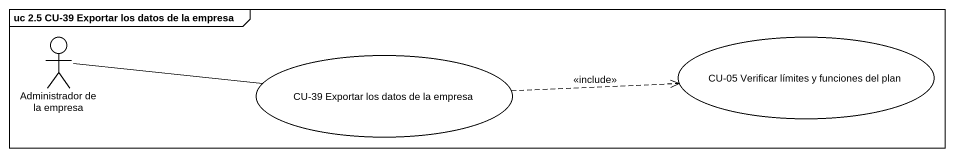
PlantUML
@startuml
mainframe uc 2.5 CU-39 Exportar los datos de la empresa
actor "Administrador de la empresa" as Administrador_de_la_empresa
usecase "CU-05 Verificar límites y funciones del plan" as CU_05_Verificar_límites_y
usecase "CU-39 Exportar los datos de la empresa" as CU_39_Exportar_los_datos_de
Administrador_de_la_empresa -right- CU_39_Exportar_los_datos_de
CU_39_Exportar_los_datos_de .right.> CU_05_Verificar_límites_y : <<include>>
@enduml
